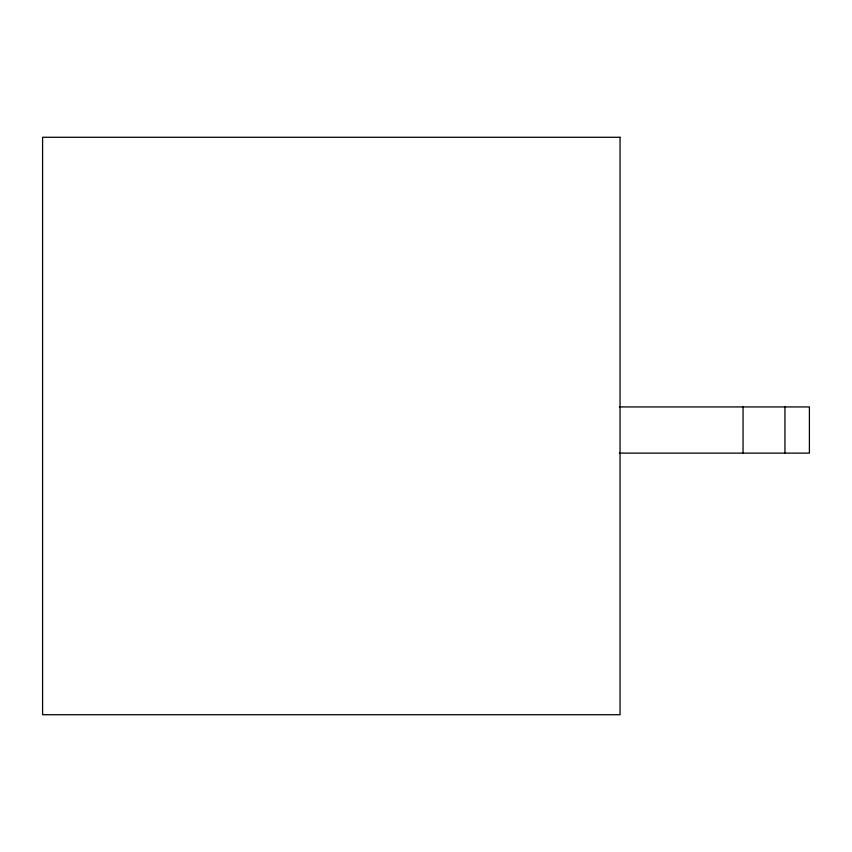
<?xml version="1.0" encoding="UTF-8"?>
<svg xmlns="http://www.w3.org/2000/svg" width="852" height="852" viewBox="0 0 852 852"><rect width="100%" height="100%" fill="white"/><g stroke="black" fill="none" stroke-linecap="round" stroke-linejoin="round"><path stroke-width="1.28" d="M619.329 406.937L809.4 406.937L809.4 453.126L619.329 453.126M784.937 406.937L784.937 453.126M743.051 406.937L743.051 453.126M620.054 137.279L42.6 137.279L42.6 714.721L620.054 714.721L620.054 137.279"/></g></svg>
